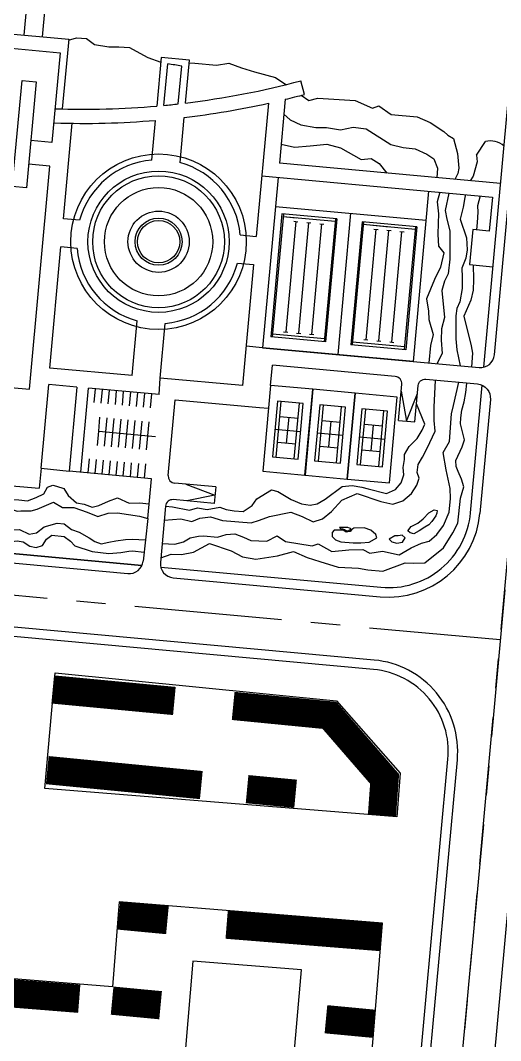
# Model space of a CAD drawing. Extents: x 30752 to 65014, y 26327 to 78956.
# Drawn here: x 32815.2 to 33019.2, y 27744.3 to 28177.2 of the extents above; entities that cross this region are included whole.
import ezdxf

# ---------------------------------------------------------------- set-up
doc = ezdxf.new("R2010")
doc.units = 0
doc.header["$MEASUREMENT"] = 0
doc.linetypes.add('CENTER', pattern=[2, 1.25, -0.25, 0.25, -0.25])
doc.linetypes.add('CONTINOUS', pattern=[0])
doc.layers.add('G-建筑', color=13, linetype='CONTINUOUS', true_color=0xe44444)
for name, color, linetype in [('G-绿化', 74, 'CONTINUOUS'), ('GH-中心线', 254, 'CENTER'), ('GH-道路红线', 1, 'CONTINOUS'), ('GH_水系', 152, 'CONTINUOUS'), ('jianzhu--pl', 1, 'CONTINUOUS')]:
    doc.layers.add(name, color=color, linetype=linetype)
doc.styles.add('DIM_FONT', font='txt', dxfattribs={"width": 0.8})

# ---------------------------------------------------------------- blocks, each defined once
blk = doc.blocks.new('W')
at = {"layer": 'G-绿化'}
for points in [[(18, 0), (18, 36.57), (0, 36.57), (0, 0)], [(14.49, 6.45), (14.49, 30.22), (3.51, 30.22), (3.51, 6.45)]]:
    blk.add_lwpolyline(points, close=True, dxfattribs=at)
for points in [[(5.14, 6.45), (5.14, 30.22)], [(12.86, 6.45), (12.86, 30.22)], [(5.14, 23.82), (12.86, 23.82)], [(9, 12.85), (9, 23.82)], [(3.51, 18.33), (14.49, 18.33)], [(5.14, 12.85), (12.86, 12.85)]]:
    blk.add_lwpolyline(points, dxfattribs=at)

msp = doc.modelspace()

# ---------------------------------------------------------------- linework, layer by layer
at = {"layer": 'G-建筑'}
for p, q in [((32824.04, 27987.25), (32827.29, 28022.72)), ((32839.24, 28021.63), (32835.97, 27985.92))]:
    msp.add_line(p, q, dxfattribs=at)
for points in [[(32839.24, 28021.63), (32827.29, 28022.72)], [(32824.04, 27987.25), (32835.97, 27985.92)]]:
    msp.add_lwpolyline(points, dxfattribs=at)
for radius in [30, 28, 23, 13, 10, 9]:
    msp.add_circle((32873.95, 28083.3), radius, dxfattribs=at)
at = {"layer": 'G-绿化'}
for p, q in [((32808.31, 28165.66), (32832.21, 28163.48)), ((32832.21, 28163.48), (32828.65, 28125.38)), ((32876.24, 28141.15), (32877.85, 28158.8)), ((32882.32, 28141.78), (32883.78, 28157.76)), ((32935.98, 28145.8), (32934.43, 28151.59)), ((32920.6, 28142.06), (32915.43, 28085.53)), ((32871.1, 28117.95), (32872.64, 28134.8)), ((32883.05, 28116.85), (32884.81, 28136.03)), ((32833.58, 28093.02), (32837.29, 28133.54)), ((32828.65, 28125.38), (32819.62, 28126.21)), ((33019.24, 28107.97), (32925.3, 28116.57)), ((32827.74, 28115.42), (32818.7, 28116.25)), ((32819.07, 28020.73), (32827.74, 28115.42)), ((32840.4, 28092.4), (32833.58, 28093.02)), ((32827.78, 28029.71), (32832.48, 28081.07)), ((32914.33, 28073.58), (32909.63, 28022.22)), ((32862.73, 28026.51), (32864.86, 28049.75)), ((32874.68, 28025.41), (32876.81, 28048.66)), ((32918.13, 28038.31), (32911.16, 28038.95)), ((32862.73, 28026.51), (32827.78, 28029.71)), ((32840.9, 27985.47), (32844.17, 28021.18)), ((32874.2, 28018.43), (32874.68, 28025.41)), ((32909.63, 28022.22), (32874.68, 28025.41)), ((32878.08, 27984.08), (32881.03, 28016.23)), ((32881.03, 28016.23), (32916.82, 28012.95)), ((32870.93, 27982.72), (32835.97, 27985.92)), ((32869.38, 27965.8), (32870.93, 27982.72)), ((32898.22, 27979.22), (32880.8, 27980.82)), ((32897.58, 27972.25), (32880.16, 27973.85)), ((32876.9, 27971.13), (32874.71, 27947.24)), ((32869.38, 27965.8), (32867.38, 27947.79)), ((32765.56, 27951.2), (32860.87, 27942.48)), ((32880.14, 27940.71), (32968.05, 27932.67))]:
    msp.add_line(p, q, dxfattribs=at)
for points in [[(32924.75, 28110.6), (32918.13, 28038.31), (33010.08, 28029.9, 0.414214), (33016.61, 28035.32), (33039.78, 28288.57)], [(32975.81, 28007.48), (32977.22, 28022.86, 0.414214), (32974.51, 28026.12), (32922.34, 28030.9)], [(32982.78, 28006.84), (32984.19, 28022.22, -0.414214), (32987.45, 28024.94), (33009.45, 28022.93, -0.414214), (33014.88, 28016.4), (33010.44, 27967.95)]]:
    msp.add_lwpolyline(points, format="xyb", dxfattribs=at)
for points in [[(32821.35, 28221.91), (32816.68, 28170.92)], [(32824.65, 28170.19), (32829.31, 28221.19)], [(32803.05, 28141.62), (32805.88, 28171.91), (32835.76, 28169.18), (32832.99, 28139.62)], [(32885.36, 28142.14), (32887.03, 28160.34), (32875.08, 28161.44), (32873.2, 28140.87)], [(32811.8, 28106.67), (32815.93, 28151.74), (32821.9, 28151.19), (32817.78, 28106.12), (32811.8, 28106.67)], [(32927.78, 28143.72), (32925.3, 28116.57)], [(32927.21, 28137.48), (32929.84, 28134.95), (32934.35, 28132.9), (32940.73, 28131.78), (32945.24, 28131.72), (32951.16, 28130.75), (32956.61, 28131.94), (32962.13, 28131.23), (32972.66, 28124.61), (32977.79, 28123.3), (32982.94, 28122.69), (32987.85, 28120.39), (32990.87, 28118.45), (32992.49, 28114.56), (32992.12, 28110.46)], [(32926.04, 28124.7), (32931.66, 28123.41), (32938.38, 28123.92), (32945.4, 28124.66), (32951.26, 28123.17), (32959.97, 28118.14), (32964.21, 28118.54), (32967.59, 28116.51), (32970.92, 28112.39)], [(32917.78, 28111.23), (33015.75, 28102.27), (33014.43, 28087.79)], [(32982.2, 28032.45), (32988.82, 28104.73)], [(32993.41, 28104.31), (32992.3, 28100.24), (32992.86, 28095.15), (32992.77, 28091.15), (32992.59, 28086.31), (32992.83, 28081.43), (32995.09, 28078.62), (32993.67, 28072.56), (32991.13, 28067.21), (32989.41, 28063.13), (32987.7, 28059.05), (32988.58, 28053.76), (32988.8, 28050.24), (32990.59, 28043.91), (32989.41, 28039.26), (32988.73, 28031.85)], [(33010.63, 28102.74), (33009.46, 28098.58), (33009.51, 28095.89), (33009.3, 28091.42), (33009.01, 28088.28)], [(32926.37, 28095.08), (32921.59, 28042.9)], [(32926.96, 28095.03), (32922.19, 28042.85)], [(32923.62, 28098.3), (32987.69, 28092.43)], [(32949.67, 28092.95), (32926.37, 28095.08)], [(32950.17, 28035.38), (32955.66, 28095.36)], [(32948.96, 28091.81), (32926.86, 28093.83)], [(32937.91, 28092.82), (32926.86, 28093.83)], [(32932.38, 28093.33), (32926.86, 28093.83)], [(32932.25, 28091.87), (32927.96, 28044.99)], [(32931.36, 28091.95), (32933.14, 28091.79)], [(32933.48, 28044.48), (32937.78, 28091.37)], [(32936.88, 28091.45), (32938.67, 28091.28)], [(32939.01, 28043.98), (32943.3, 28090.86)], [(32942.41, 28090.94), (32944.2, 28090.78)], [(32949.07, 28093), (32944.3, 28040.82)], [(32949.67, 28092.95), (32944.89, 28040.77)], [(32960.41, 28091.79), (32955.63, 28039.6)], [(32961.01, 28091.73), (32956.23, 28039.55)], [(32983.71, 28089.65), (32960.41, 28091.79)], [(32983, 28088.51), (32960.9, 28090.54)], [(32971.95, 28089.52), (32960.9, 28090.54)], [(32966.42, 28090.03), (32960.9, 28090.54)], [(32908.6, 28086.15), (32915.43, 28085.53)], [(32966.29, 28088.58), (32962, 28041.69)], [(32965.4, 28088.66), (32967.18, 28088.49)], [(32967.53, 28041.19), (32971.82, 28088.07)], [(32970.92, 28088.15), (32972.71, 28087.99)], [(32973.05, 28040.68), (32977.34, 28087.56)], [(32976.45, 28087.65), (32978.24, 28087.48)], [(32983.11, 28089.71), (32978.34, 28037.53)], [(32983.71, 28089.65), (32978.93, 28037.47)], [(33007.41, 28088.43), (33006.05, 28073.59)], [(33014.43, 28087.79), (33007.41, 28088.43)], [(32839.31, 28080.45), (32832.48, 28081.07)], [(32907.51, 28074.2), (32914.33, 28073.58)], [(33007.65, 28073.44), (33007.77, 28067.23), (33007.56, 28062.76), (33006.55, 28058.44), (33003.61, 28051.64), (33006.76, 28039.16), (33007.36, 28035.94), (33006.83, 28030.19)], [(33006.05, 28073.59), (33016.01, 28072.68)], [(32944.89, 28040.77), (32921.59, 28042.9)], [(32944.41, 28042.02), (32922.3, 28044.04)], [(32927.06, 28045.07), (32928.85, 28044.91)], [(32932.59, 28044.56), (32934.38, 28044.4)], [(32938.12, 28044.06), (32939.9, 28043.9)], [(32978.93, 28037.47), (32955.63, 28039.6)], [(32978.45, 28038.72), (32956.34, 28040.74)], [(32961.11, 28041.77), (32962.89, 28041.61)], [(32966.63, 28041.27), (32968.42, 28041.1)], [(32972.16, 28040.76), (32973.95, 28040.6)], [(32982.2, 28032.45), (32918.13, 28038.31)], [(32921.56, 28022.3), (32922.34, 28030.9)], [(32795.17, 28022.92), (32819.07, 28020.73)], [(32874.2, 28018.43), (32844.17, 28021.18)], [(32874.88, 27949.1), (32879.29, 27950.69), (32883.62, 27950.61), (32888.84, 27951.62), (32895.53, 27955.23), (32904.81, 27952.17), (32909.57, 27949.53), (32915.22, 27948.61), (32924.42, 27949.97), (32931.24, 27951.83), (32937.11, 27949.31), (32942.43, 27947.55), (32950.29, 27945.2), (32958.84, 27944.79), (32962.78, 27944.13), (32969.25, 27943.51), (32978.76, 27946.97), (32982.21, 27946.83), (32987.11, 27947.01), (32994.97, 27953.4), (32998.89, 27959.82), (33001.05, 27963.84), (33002.14, 27974.49), (33003.66, 27979.35), (33002.61, 27982.5), (33001.19, 27985.75), (33000.37, 27987.88), (33000.26, 27990.43), (33002.89, 27996.33), (33003.86, 27999.2), (33002.24, 28006.02), (33002.4, 28008.54), (33002.75, 28011.81), (33003.75, 28015.4), (33004.5, 28019.3), (33004.87, 28023.34)], [(32846.62, 28015.07), (32847.16, 28020.9)], [(32849.61, 28014.8), (32850.14, 28020.63)], [(32852.6, 28014.52), (32853.13, 28020.36)], [(32855.59, 28014.25), (32856.12, 28020.08)], [(32858.57, 28013.98), (32859.11, 28019.81)], [(32861.56, 28013.7), (32862.09, 28019.54)], [(32864.55, 28013.43), (32865.08, 28019.26)], [(32867.54, 28013.16), (32868.07, 28018.99)], [(32870.52, 28012.88), (32871.06, 28018.72)], [(32976.94, 28019.85), (32979.3, 28007.16), (32983.88, 28018.86)], [(32876.9, 27971.13), (32879.89, 27970.86), (32887.13, 27969.37), (32890.47, 27970.38), (32894.6, 27969.71), (32900.02, 27970.67), (32902.66, 27969.67), (32906.05, 27969.13), (32909.9, 27968.76), (32913.68, 27971.36), (32915.7, 27974.14), (32921.97, 27978.07), (32924.54, 27977.34), (32930.28, 27973.89), (32934.65, 27972.14), (32938.38, 27971.55), (32941.32, 27972.12), (32944.67, 27974.05), (32951.89, 27979.46), (32956.14, 27979.89), (32960.35, 27979.17), (32962.93, 27978.45), (32970.81, 27976.48), (32974.65, 27978.09), (32976.95, 27980.94), (32978.12, 27984.4), (32977.79, 27987.53), (32978.47, 27990.89), (32978.48, 27992.94), (32980.34, 27996.42), (32983.82, 27999.79), (32985.9, 28003.32), (32987.03, 28005.95), (32983.49, 28014.53)], [(32916.82, 28012.95), (32920.67, 28012.6)], [(32848.52, 28002.85), (32849.06, 28008.82)], [(32851.5, 28002.57), (32852.05, 28008.55)], [(32854.49, 28002.3), (32855.04, 28008.28)], [(32857.48, 28002.03), (32858.03, 28008)], [(32860.47, 28001.75), (32861.01, 28007.73)], [(32863.45, 28001.48), (32864, 28007.45)], [(32866.44, 28001.21), (32866.99, 28007.18)], [(32869.43, 28000.93), (32869.98, 28006.91)], [(32975.81, 28007.48), (32982.78, 28006.84)], [(32847.97, 27996.87), (32848.52, 28002.85)], [(32848.52, 28002.85), (32872.57, 28000.65)], [(32850.96, 27996.6), (32851.5, 28002.57)], [(32853.95, 27996.33), (32854.49, 28002.3)], [(32856.93, 27996.05), (32857.48, 28002.03)], [(32859.92, 27995.78), (32860.47, 28001.75)], [(32862.91, 27995.5), (32863.45, 28001.48)], [(32865.9, 27995.23), (32866.44, 28001.21)], [(32868.88, 27994.96), (32869.43, 28000.93)], [(32844.44, 27991.17), (32843.89, 27985.2)], [(32847.42, 27990.9), (32846.88, 27984.92)], [(32824.04, 27987.25), (32823.26, 27978.67)], [(32850.41, 27990.62), (32849.86, 27984.65)], [(32853.4, 27990.35), (32852.85, 27984.37)], [(32856.39, 27990.08), (32855.84, 27984.1)], [(32859.37, 27989.8), (32858.83, 27983.83)], [(32862.36, 27989.53), (32861.81, 27983.55)], [(32865.35, 27989.26), (32864.8, 27983.28)], [(32868.34, 27988.98), (32867.79, 27983.01)], [(32806.5, 27976.19), (32810.61, 27973.98), (32814.59, 27973.76), (32818.27, 27973.36), (32822, 27974.8), (32825.26, 27976.36), (32826.83, 27979.1), (32829.02, 27980.03), (32830.56, 27979.51), (32833.74, 27978.58), (32835.6, 27975.6), (32839.09, 27972.51), (32842.29, 27971.93), (32845.77, 27970.64), (32848.56, 27971.37), (32852.69, 27973.23), (32856.47, 27974.69), (32861.52, 27972.39), (32865.9, 27972.51), (32869.96, 27972.14)], [(32806.86, 27980.17), (32823.26, 27978.67)], [(32885.55, 27980.38), (32897.9, 27975.74), (32886.02, 27973.31)], [(32898.22, 27979.22), (32897.58, 27972.25)], [(32811.54, 27956.03), (32813.93, 27956.37), (32816.38, 27955.97), (32819.31, 27954.1), (32821.88, 27953.5), (32824.61, 27954.46), (32826.27, 27957.04), (32828.56, 27958.76), (32833.85, 27958.19), (32836.5, 27956.25), (32838.38, 27954.22), (32845.8, 27951.81), (32852.81, 27950.96), (32857.86, 27951.48), (32861.27, 27952.01), (32862.89, 27952.14), (32867.8, 27951.6)], [(32976.56, 27857.73), (32975.18, 27839.31), (32825.67, 27851.28), (32830.03, 27900.35), (32949.5, 27888.44), (32976.56, 27857.73)], [(32775.47, 27728.89), (32815.79, 27725.65), (32962.74, 27715.63), (32969.05, 27794.21), (32857.26, 27803.19), (32854.36, 27767.07), (32778.97, 27773.22), (32775.47, 27728.89)], [(32888.44, 27778.08), (32885.21, 27739.47), (32931.24, 27735.44), (32931.24, 27735.44), (32934.63, 27774.36), (32888.44, 27778.08)]]:
    msp.add_lwpolyline(points, dxfattribs=at)
msp.add_circle((32873.95, 28083.3), 37.26, dxfattribs=at)
for centre, radius, start, end in [((32779.74, 27582.55), 584.55, 79.74738, 80.3375), ((32841.94, 28499.56), 360.05, 276.9272, 284.8859), ((32841.94, 28499.56), 366.05, 283.5626, 284.8859), ((32841.94, 28499.56), 360.05, 268.0979, 274.9805), ((32841.94, 28499.56), 360.05, 275.466, 276.4393), ((32841.94, 28499.56), 366.05, 276.7249, 282.4091), ((32841.94, 28499.56), 366.05, 268.0979, 274.8114), ((32873.95, 28083.3), 34.76, 94.7099, 164.8316), ((32873.95, 28083.3), 34.76, 4.7099, 74.8316), ((32873.95, 28083.3), 34.76, 184.7099, 254.8316), ((32873.95, 28083.3), 34.76, 274.7099, 344.8316), ((32881.07, 27983.81), 3, 174.7707, 264.7707), ((32879.89, 27970.86), 3, 84.7707, 174.7707), ((32971.6, 27971.51), 39, 264.7707, 354.7707), ((32861.42, 27948.45), 6, 264.7707, 353.6514), ((32880.69, 27946.69), 6, 174.7707, 264.7707)]:
    msp.add_arc(centre, radius, start, end, dxfattribs=at)
at = {"layer": 'GH-中心线', "ltscale": 50}
for points in [[(33075.72, 28533.1), (33001.27, 27719.59), (33075.72, 28533.1, -0.117455), (33090.52, 28577.02), (33352.29, 28995.52)], [(32603.84, 27786.3), (32670.79, 27891.77, -0.281182), (32764.33, 27937.76), (33019.1, 27914.44)]]:
    msp.add_lwpolyline(points, format="xyb", dxfattribs=at)
at = {"layer": 'GH-道路红线'}
msp.add_line((33073.91, 28365.19), (33014.71, 27718.36), dxfattribs=at)
msp.add_lwpolyline([(33012.11, 28030.06), (33036.32, 28294.57)], dxfattribs=at)
for points in [[(32874.87, 27945.21), (32968.41, 27936.65, 0.414214), (33006.46, 27968.32), (33011.41, 28022.4)], [(32685.57, 27882.39), (32460.78, 27528.31, 0.415601), (32467.03, 27500.65), (32729.56, 27335.73, 0.414789), (32757.15, 27342.06), (32971.63, 27684.95, 0.117455), (32983.84, 27721.18), (32996.89, 27863.75, 0.414214), (32965.22, 27901.8), (32762.74, 27920.33, 0.281182), (32685.57, 27882.39)]]:
    msp.add_lwpolyline(points, format="xyb", dxfattribs=at)
msp.add_lwpolyline([(32866.87, 27945.95), (32765.93, 27955.18), (32866.87, 27945.95)], close=True, dxfattribs=at)
msp.add_lwpolyline([(32682.19, 27884.53), (32457.4, 27530.45, 0.415601), (32464.9, 27497.27), (32727.43, 27332.34, 0.414789), (32760.54, 27339.94), (32975.02, 27682.83, 0.117455), (32987.82, 27720.82), (33000.87, 27863.39, 0.414214), (32965.59, 27905.78), (32763.1, 27924.31, 0.281182)], format="xyb", close=True, dxfattribs=at)
at = {"layer": 'GH_水系'}
for points in [[(32835.73, 28168.86), (32839.1, 28169.88), (32843.34, 28169.52), (32846.67, 28166.95), (32852.81, 28165.98), (32857, 28166.05), (32861.61, 28165.72), (32865.94, 28163.25), (32869.42, 28161.5), (32874.9, 28159.51)], [(32886.93, 28159.23), (32889.35, 28159.04), (32898.61, 28158.22), (32903.82, 28159.1), (32909.2, 28157.02), (32914.68, 28155.39), (32923.64, 28152.91), (32927.99, 28149.94)], [(32934.57, 28145.43), (32937.76, 28143.24), (32941.58, 28144.23), (32957.4, 28143.24), (32964.84, 28139.96), (32967.46, 28141.01), (32972.7, 28137.24), (32983.84, 28136.3), (32989.37, 28133.92), (32995.15, 28130), (32996.88, 28128.46), (32999.28, 28127.16), (33000.88, 28120.8)], [(33009.05, 28119.99), (33012.8, 28125.86)], [(33000.88, 28120.8), (33001.47, 28114.51), (33001.05, 28112.3), (32999.84, 28109.75)], [(33009.05, 28119.99), (33009.27, 28117.25), (33007.58, 28111.06), (33006.35, 28109.15)], [(32997.21, 28103.96), (32995.73, 28096.57), (32996.45, 28092.81), (32997.62, 28087.94), (32997.7, 28075.95), (32996.96, 28069.66), (32995.43, 28066.51), (32994.27, 28062.64), (32995.47, 28051.14), (32994.2, 28046.34), (32994.05, 28041.49), (32994.38, 28035.83), (32992.16, 28031.54)], [(33004.38, 28103.31), (33004.1, 28102.08), (33003.31, 28097.9), (33002.13, 28092.84), (33004.74, 28084.92), (33004.98, 28079.79), (33004.45, 28076.38), (33002.73, 28072.08), (33002.95, 28068.21), (33002.98, 28063.4), (33001.91, 28057.85), (33000.65, 28054.92), (33000.17, 28051.91), (33000.22, 28045.84), (33000.29, 28042.06), (33000.66, 28037.46), (33002.12, 28030.63)], [(32875.44, 27955.2), (32880.82, 27955.02), (32884.47, 27955.97), (32887.41, 27957.65), (32890.89, 27958.33), (32893.11, 27958.49), (32899.01, 27958), (32902.63, 27959.11), (32906.27, 27959.41), (32909.97, 27957.96), (32913.12, 27956.47), (32919.91, 27956.26), (32924.32, 27958.5), (32927.82, 27956.04), (32939.16, 27954.26), (32941.81, 27955.09), (32947.55, 27951.83), (32954.75, 27952.49), (32960.78, 27952.63), (32963.67, 27951.2), (32969.04, 27951.98), (32976.08, 27950.42), (32981.21, 27953.46), (32985.7, 27955.38), (32988.92, 27956.24), (32992.18, 27959.01), (32994.93, 27962.95), (32997.45, 27968.52), (32998, 27974.31), (32997.82, 27978.65), (32996.11, 27986.53), (32994.89, 27993.86), (32997.48, 27998.55), (32998.41, 28010.22), (32999.19, 28013.74), (33001.48, 28023.66)], [(32876.35, 27965.16), (32883.33, 27965.7), (32888.03, 27964.63), (32891.46, 27966.01), (32896, 27966.54), (32901.16, 27965.02), (32913.29, 27964.08), (32916.85, 27965.14), (32921.02, 27966.77), (32930.1, 27968.6), (32934.89, 27966.72), (32939.65, 27964.45), (32943.6, 27965.75), (32947.46, 27968.77), (32951.8, 27973.65), (32958.35, 27976.39), (32968.42, 27973.03), (32973.47, 27971.94), (32977.7, 27973.3), (32981.39, 27976.43), (32983.68, 27979.99), (32984.63, 27982.97), (32983.81, 27985.42), (32984.25, 27988.72), (32986.05, 27991.88), (32987.99, 27995.66), (32991.5, 28002.98), (32990.98, 28007.39), (32991.05, 28013.1), (32991.52, 28024.57)], [(32806.08, 27971.59), (32813.87, 27968.97), (32815.5, 27969.12), (32819.77, 27969.11), (32822.44, 27969.79), (32829.29, 27972.74), (32833.2, 27970.57), (32837.92, 27970.45), (32843.54, 27968.54), (32848.2, 27966.74), (32852.49, 27968.09), (32856.52, 27968.24), (32865.89, 27966.83), (32869.38, 27965.8)], [(32811.99, 27961.01), (32814.84, 27961.17), (32818.91, 27959.24), (32822.13, 27959.73), (32825.32, 27962.3), (32830.92, 27963.82), (32833.88, 27963.63), (32836.92, 27961.17), (32840.17, 27960.11), (32844.44, 27957.7), (32846.87, 27956.14), (32849.6, 27955.07), (32852.78, 27955.76), (32855.76, 27956.41), (32859.91, 27957), (32862.7, 27957.08), (32868.38, 27956.79)]]:
    msp.add_lwpolyline(points, dxfattribs=at)
for points in [[(32991.66, 27966.99), (32990.06, 27964.57), (32988.69, 27963.22), (32987.09, 27962.16), (32984.69, 27960.64), (32982.41, 27959.4), (32980.87, 27959.73), (32979.88, 27960.58), (32981.24, 27962.43), (32984.09, 27963.93), (32986.31, 27965.77), (32988.76, 27968.32), (32990.96, 27969.58), (32992.31, 27969.2), (32992.12, 27968.18)], [(32952.38, 27960.89), (32948.58, 27960.96), (32947.64, 27959.94), (32947.66, 27958.15), (32949.07, 27956.85), (32951.3, 27955.96), (32956.63, 27955.47), (32959.92, 27955.55), (32963.42, 27955.87), (32966.7, 27957.63), (32966.2, 27959.1), (32964.07, 27960.96), (32961.24, 27961.96), (32956.88, 27961.68), (32956.08, 27961.17), (32955.35, 27960.4), (32954.38, 27960.13), (32953.66, 27960.02)], [(32955.06, 27961.73), (32954.28, 27961.99), (32953.19, 27961.97), (32951.91, 27962.07), (32950.81, 27961.97), (32951.35, 27961.52), (32952.11, 27961.51), (32952.93, 27961.25), (32953.31, 27960.91), (32953.97, 27960.6), (32954.78, 27960.75), (32955.31, 27961.17), (32955.56, 27961.48), (32955.46, 27961.66)], [(32974.24, 27958.43), (32971.9, 27957.1), (32972.97, 27955.89), (32975.12, 27955.45), (32977.53, 27955.8), (32978.69, 27957.68), (32977.4, 27958.75), (32975.74, 27958.48)]]:
    msp.add_lwpolyline(points, close=True, dxfattribs=at)
msp.add_arc((33014.79, 28116.99), 9.09, 49.4169, 102.5957, dxfattribs=at)
at = {"layer": 'jianzhu--pl', "const_width": 12}
for points in [[(32828.97, 27893.31), (32880.66, 27888.42)], [(32905.63, 27886.33), (32946.54, 27882.33), (32969.97, 27855.33), (32968.85, 27839.96)], [(32826.66, 27859.08), (32892.11, 27852.73)], [(32911.54, 27851.01), (32932.16, 27849.06)], [(32857.1, 27797.39), (32877.71, 27795.44)], [(32902.86, 27793.51), (32968.57, 27788.23)], [(32778.6, 27767.01), (32840.25, 27762.06)], [(32854.2, 27761.27), (32874.81, 27759.32)], [(32945.04, 27753.38), (32965.65, 27751.43)]]:
    msp.add_lwpolyline(points, dxfattribs=at)

# ---------------------------------------------------------------- block references
at = {"layer": 'G-建筑', "rotation": 354.7707198735047}
for p in [(32918.22, 27985.89), (32936.15, 27984.25), (32954.07, 27982.61)]:
    msp.add_blockref('W', p, dxfattribs=at)

# ---------------------------------------------------------------- texts
at = {"layer": 'G-绿化', "style": 'DIM_FONT', "width": 0.8, "flags": 9}
for tag, p, s in [('YSIZE', (32926.46, 28095.08), '23400'), ('XSIZE', (32926.46, 28095.08), '52400'), ('YSIZE', (32960.5, 28091.79), '23400'), ('XSIZE', (32960.5, 28091.79), '52400')]:
    msp.add_attdef(tag, p, s, height=0.0005, rotation=264.7707, dxfattribs=at)

doc.saveas('drawing.dxf')
